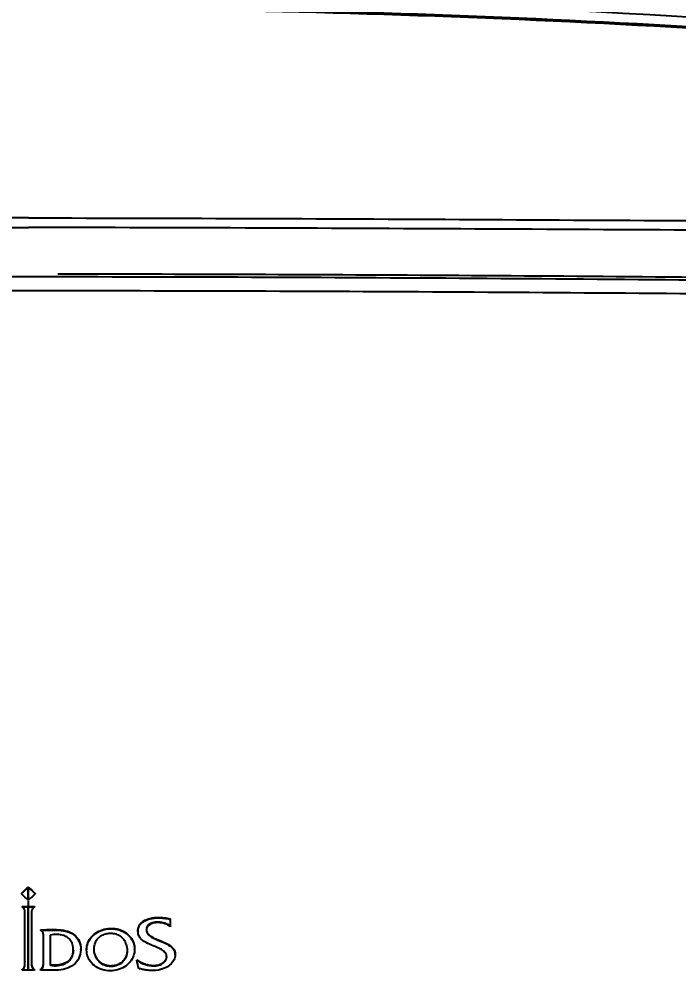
# Model space of a CAD drawing. Header units: millimetres. Extents: x 28 to 2974, y 8 to 3716.
# Drawn here: x 1188 to 1285, y 1238.7 to 1381.2 of the extents above; entities that cross this region are included whole.
import ezdxf

# ---------------------------------------------------------------- set-up
doc = ezdxf.new("R2010")
doc.units = ezdxf.units.MM
doc.layers.get('Defpoints').update_dxf_attribs({"linetype": 'CONTINUOUS'})
doc.layers.add('1LINE', color=7, linetype='CONTINUOUS')
doc.styles.add('Annotative', font='malgun.ttf')
doc.dimstyles.new('WOO', dxfattribs={"dimtxt": 20, "dimasz": 2, "dimexe": 1.25, "dimexo": 0.3, "dimgap": 1, "dimtad": 1, "dimdec": 1, "dimzin": 1, "dimdsep": 46, "dimtxsty": 'Annotative', "dimcen": 0, "dimclrd": 1, "dimclre": 1, "dimclrt": 2, "dimadec": 0, "dimazin": 0, "dimtfac": 1, "dimtdec": 1, "dimtofl": 0, "dimtmove": 0, "dimatfit": 3, "dimfxl": 0, "dimarcsym": 0})

# ---------------------------------------------------------------- blocks, each defined once
blk = doc.blocks.new('*D7')
at = {"layer": '1LINE', "color": 1, "lineweight": -2}
for p, q in [((989.17, 1143.86), (989.17, 1444.15)), ((1389.16, 1169.54), (1389.16, 1444.15)), ((991.17, 1442.9), (1387.16, 1442.9))]:
    blk.add_line(p, q, dxfattribs=at)
at = {"layer": '1LINE', "color": 1}
for points in [[(991.17, 1443.23), (991.17, 1442.56), (989.17, 1442.9)], [(1387.16, 1443.23), (1387.16, 1442.56), (1389.16, 1442.9)]]:
    blk.add_solid(points, dxfattribs=at)
at = {"layer": 'Defpoints', "color": 0}
for p in [(1389.16, 1442.9), (1389.16, 1169.24), (989.17, 1143.56)]:
    blk.add_point(p, dxfattribs=at)
at = {"layer": '1LINE', "color": 2, "insert": (1185.95, 1454.23), "char_height": 20, "attachment_point": 5, "style": 'Annotative'}
blk.add_mtext('400', dxfattribs=at)
blk = doc.blocks.new('*D9')
at = {"layer": '1LINE', "color": 1, "lineweight": -2}
for p, q in [((1189.67, 1384.41), (1485.11, 1384.41)), ((1483.86, 1382.41), (1483.86, 861.29)), ((1189.68, 859.29), (1485.11, 859.29))]:
    blk.add_line(p, q, dxfattribs=at)
at = {"layer": '1LINE', "color": 1}
for points in [[(1483.53, 1382.41), (1484.19, 1382.41), (1483.86, 1384.41)], [(1483.53, 861.29), (1484.19, 861.29), (1483.86, 859.29)]]:
    blk.add_solid(points, dxfattribs=at)
at = {"layer": 'Defpoints', "color": 0}
for p in [(1189.37, 1384.41), (1189.38, 859.29), (1483.86, 859.29)]:
    blk.add_point(p, dxfattribs=at)
at = {"layer": '1LINE', "color": 2, "insert": (1472.53, 1121.85), "char_height": 20, "attachment_point": 5, "rotation": 90, "style": 'Annotative'}
blk.add_mtext('525', dxfattribs=at)
blk = doc.blocks.new('*D14')
at = {"layer": '1LINE', "color": 1, "lineweight": -2}
for p, q in [((919.94, 1293.15), (919.94, 1507.21)), ((1389.18, 1168.86), (1389.18, 1507.21)), ((921.94, 1505.96), (1387.18, 1505.96))]:
    blk.add_line(p, q, dxfattribs=at)
at = {"layer": '1LINE', "color": 1}
for points in [[(921.94, 1506.29), (921.94, 1505.63), (919.94, 1505.96)], [(1387.18, 1506.29), (1387.18, 1505.63), (1389.18, 1505.96)]]:
    blk.add_solid(points, dxfattribs=at)
at = {"layer": 'Defpoints', "color": 0}
for p in [(1389.18, 1505.96), (919.94, 1292.85), (1389.18, 1168.56)]:
    blk.add_point(p, dxfattribs=at)
at = {"layer": '1LINE', "color": 2, "insert": (1154.56, 1517.29), "char_height": 20, "attachment_point": 5, "style": 'Annotative'}
blk.add_mtext('469', dxfattribs=at)

msp = doc.modelspace()

# ---------------------------------------------------------------- linework, layer by layer
at = {"layer": '1LINE', "linetype": 'Continuous'}
for p, q in [((1188.34, 1252.66), (1188.34, 1252.59)), ((1189.35, 1253.53), (1189.35, 1253.6)), ((1190.37, 1252.66), (1190.37, 1252.59)), ((1189.35, 1251.72), (1189.35, 1251.65)), ((1188.44, 1250.73), (1188.44, 1250.66)), ((1188.44, 1250.71), (1188.44, 1250.64)), ((1189.35, 1250.66), (1189.35, 1250.73)), ((1189.35, 1250.73), (1189.35, 1250.66)), ((1190.27, 1250.73), (1190.27, 1250.66)), ((1210.26, 1248.91), (1210.26, 1248.84)), ((1191.17, 1247.32), (1191.17, 1247.25)), ((1191.17, 1247.3), (1191.17, 1247.23)), ((1193.52, 1247.33), (1193.52, 1247.26)), ((1201.56, 1247.51), (1201.56, 1247.45)), ((1197.94, 1244.41), (1197.94, 1244.34)), ((1205, 1244.43), (1205, 1244.5)), ((1188.86, 1242.7), (1188.86, 1242.63)), ((1205.32, 1242.88), (1205.32, 1242.82)), ((1188.44, 1241.47), (1188.44, 1241.4)), ((1188.44, 1241.45), (1188.44, 1241.38)), ((1189.35, 1241.38), (1189.35, 1241.45)), ((1190.27, 1241.47), (1190.27, 1241.4)), ((1191.17, 1241.47), (1191.17, 1241.4)), ((1191.17, 1241.44), (1191.17, 1241.37)), ((1201.51, 1241.98), (1201.51, 1241.91))]:
    msp.add_line(p, q, dxfattribs=at)
for points, degree in [([(1189.37, 1384.41), (1146.92, 1384.41), (1104.48, 1382.73), (1062.16, 1379.38)], 3), ([(1316.55, 1379.39), (1274.24, 1382.73), (1231.81, 1384.41), (1189.37, 1384.41)], 3), ([(1030.45, 1375.11), (1083.05, 1380.14), (1136.19, 1382.69), (1189.37, 1382.69)], 3), ([(1189.37, 1382.94), (1136.22, 1382.94), (1083.11, 1380.39), (1030.53, 1375.38)], 3), ([(1189.37, 1382.94), (1242.53, 1382.94), (1295.64, 1380.39), (1348.22, 1375.38)], 3), ([(1348.3, 1375.11), (1295.7, 1380.14), (1242.55, 1382.69), (1189.37, 1382.69)], 3), ([(1188.34, 1252.66), (1188.68, 1252.97), (1189.01, 1253.28), (1189.35, 1253.6)], 3), ([(1188.34, 1252.59), (1188.68, 1252.9), (1189.01, 1253.22), (1189.35, 1253.53)], 3), ([(1189.35, 1253.6), (1189.69, 1253.28), (1190.03, 1252.97), (1190.37, 1252.66)], 3), ([(1189.35, 1251.65), (1189.35, 1252.28), (1189.35, 1252.9), (1189.35, 1253.53)], 3), ([(1189.35, 1253.53), (1189.69, 1253.22), (1190.03, 1252.9), (1190.37, 1252.59)], 3), ([(1189.35, 1251.65), (1189.01, 1251.97), (1188.68, 1252.28), (1188.34, 1252.59)], 3), ([(1190.37, 1252.59), (1190.03, 1252.28), (1189.69, 1251.97), (1189.35, 1251.65)], 3), ([(1189.38, 1250.6), (1189.38, 1250.91), (1189.38, 1251.23), (1189.38, 1251.55)], 3), ([(1188.44, 1250.73), (1188.74, 1250.73), (1189.05, 1250.73), (1189.35, 1250.73)], 3), ([(1188.44, 1250.71), (1188.44, 1250.72), (1188.44, 1250.72), (1188.44, 1250.73)], 3), ([(1188.44, 1250.64), (1188.44, 1250.65), (1188.44, 1250.66), (1188.44, 1250.66)], 3), ([(1188.44, 1250.66), (1188.74, 1250.66), (1189.05, 1250.66), (1189.35, 1250.66)], 3), ([(1189.35, 1250.73), (1189.66, 1250.73), (1189.96, 1250.73), (1190.27, 1250.73)], 3), ([(1189.35, 1250.73), (1189.35, 1247.64), (1189.35, 1244.55), (1189.35, 1241.45)], 3), ([(1189.35, 1250.66), (1189.66, 1250.66), (1189.96, 1250.66), (1190.27, 1250.66)], 3), ([(1189.35, 1250.66), (1189.35, 1247.58), (1189.35, 1244.48), (1189.35, 1241.38)], 3), ([(1189.35, 1241.38), (1189.35, 1244.48), (1189.35, 1247.58), (1189.35, 1250.66)], 3), ([(1190.27, 1250.66), (1190.27, 1250.66), (1190.27, 1250.65), (1190.27, 1250.64)], 3), ([(1188.86, 1242.7), (1188.86, 1244.96), (1188.86, 1247.22), (1188.86, 1249.48)], 3), ([(1188.86, 1242.63), (1188.86, 1244.89), (1188.86, 1247.15), (1188.86, 1249.41)], 3), ([(1189.84, 1249.41), (1189.84, 1247.15), (1189.84, 1244.89), (1189.84, 1242.63)], 3), ([(1210.26, 1248.84), (1210.26, 1248.48), (1210.26, 1248.12), (1210.26, 1247.76)], 3), ([(1191.17, 1247.32), (1191.95, 1247.32), (1192.74, 1247.33), (1193.52, 1247.33)], 3), ([(1191.17, 1247.3), (1191.17, 1247.31), (1191.17, 1247.31), (1191.17, 1247.32)], 3), ([(1191.17, 1247.25), (1191.95, 1247.26), (1192.74, 1247.26), (1193.52, 1247.26)], 3), ([(1191.17, 1247.23), (1191.17, 1247.24), (1191.17, 1247.25), (1191.17, 1247.25)], 3), ([(1205.5, 1247.15), (1205.5, 1247.07)], 1), ([(1192.57, 1246.52), (1192.57, 1245.04), (1192.57, 1243.56), (1192.57, 1242.08)], 3), ([(1197.09, 1244.35), (1197.09, 1244.49)], 1), ([(1205.62, 1241.62), (1205.52, 1242.02), (1205.42, 1242.42), (1205.32, 1242.82)], 3), ([(1210.98, 1243.63), (1210.98, 1243.71)], 1), ([(1188.44, 1241.45), (1188.44, 1241.45), (1188.44, 1241.46), (1188.44, 1241.47)], 3), ([(1188.44, 1241.38), (1188.44, 1241.39), (1188.44, 1241.4), (1188.44, 1241.4)], 3), ([(1189.35, 1241.38), (1189.05, 1241.38), (1188.74, 1241.38), (1188.44, 1241.38)], 3), ([(1190.27, 1241.38), (1189.96, 1241.38), (1189.66, 1241.38), (1189.35, 1241.38)], 3), ([(1190.27, 1241.4), (1190.27, 1241.4), (1190.27, 1241.39), (1190.27, 1241.38)], 3), ([(1191.17, 1241.44), (1191.17, 1241.45), (1191.17, 1241.46), (1191.17, 1241.47)], 3), ([(1191.17, 1241.37), (1191.17, 1241.38), (1191.17, 1241.39), (1191.17, 1241.4)], 3), ([(1193.48, 1241.38), (1192.71, 1241.38), (1191.94, 1241.37), (1191.17, 1241.37)], 3)]:
    msp.add_open_spline(points, degree=degree, dxfattribs=at)
for points, knots in [([(1189.38, 860.85), (1185.57, 860.92), (1178.21, 861.05), (1167.61, 862.17), (1155.89, 864.13), (1142.3, 867.53), (1126.51, 873.18), (1108.61, 881.89), (1093.85, 891.93), (1082.25, 901.85), (1071.92, 911.64), (1056.23, 928.68), (1040.99, 949.67), (1028.49, 971.26), (1019.93, 988.55), (1012.78, 1005.69), (1007.67, 1020.25), (1004.2, 1031.47), (1001.74, 1040.26), (999.44, 1049.41), (995.43, 1067.75), (992.78, 1086.55), (991.3, 1105.12), (990.57, 1117.55), (990.11, 1133.17), (990.12, 1151.94), (990.56, 1171.33), (991.2, 1190.02), (992.27, 1214.92), (994.2, 1245.4), (997.33, 1276.16), (1000.71, 1300.58), (1003.7, 1318.97), (1006.53, 1334.18), (1008.82, 1345.63), (1009.95, 1350.97), (1010.45, 1353.35)], [0, 0, 0, 0, 0.018946, 0.036614, 0.053001, 0.078065, 0.106249, 0.136388, 0.176904, 0.194704, 0.212376, 0.247738, 0.30991, 0.340983, 0.371843, 0.405858, 0.433404, 0.448643, 0.464291, 0.478876, 0.49559, 0.55773, 0.57326, 0.588809, 0.62002, 0.651428, 0.682817, 0.717371, 0.745505, 0.808517, 0.872207, 0.904588, 0.937476, 0.970643, 0.986922, 1, 1, 1, 1]), ([(1189.38, 860.85), (1201.84, 860.82), (1214.13, 862.22), (1232.22, 866.45), (1238.24, 868.24), (1249.97, 872.46), (1255.67, 874.89), (1266.72, 880.4), (1272.06, 883.48), (1282.38, 890.33), (1287.38, 894.13), (1296.89, 902.19), (1301.4, 906.42), (1310.1, 915.21), (1314.29, 919.79), (1326.33, 933.96), (1333.7, 944.05), (1347.02, 965.23), (1352.88, 976.15), (1363.2, 998.55), (1367.66, 1010.04), (1373.41, 1027.63), (1375.17, 1033.55), (1378.39, 1045.53), (1379.85, 1051.7), (1383.63, 1070.06), (1385.4, 1082.35), (1387.15, 1100.84), (1387.59, 1107), (1388.23, 1119.39), (1388.42, 1125.59), (1388.74, 1144.28), (1388.55, 1156.83), (1387.87, 1181.69), (1387.41, 1194.07), (1385.64, 1231.21), (1383.77, 1255.8), (1379.25, 1292.48), (1377.44, 1304.69), (1373.22, 1329.23), (1370.85, 1341.43), (1368.3, 1353.35)], [0, 0, 0, 0, 0.0625, 0.0625, 0.09375, 0.09375, 0.125, 0.125, 0.15625, 0.15625, 0.1875, 0.1875, 0.21875, 0.21875, 0.25, 0.25, 0.3125, 0.3125, 0.375, 0.375, 0.4375, 0.4375, 0.46875, 0.46875, 0.5, 0.5, 0.5625, 0.5625, 0.59375, 0.59375, 0.625, 0.625, 0.6875, 0.6875, 0.75, 0.75, 0.875, 0.875, 0.9375, 0.9375, 1, 1, 1, 1]), ([(1189.37, 1351.97), (1166.72, 1351.94), (1144.12, 1351.85), (1099.34, 1351.61), (1077.24, 1351.47), (1055.61, 1351.52)], [0, 0, 0, 0, 0.5, 0.5, 1, 1, 1, 1]), ([(1189.37, 1351.97), (1212.03, 1351.94), (1234.63, 1351.85), (1279.41, 1351.61), (1301.51, 1351.47), (1323.14, 1351.52)], [0, 0, 0, 0, 0.5, 0.5, 1, 1, 1, 1]), ([(1055.28, 1350.12), (1076.96, 1350.07), (1099.1, 1350.21), (1144, 1350.44), (1166.66, 1350.53), (1189.37, 1350.56)], [0, 0, 0, 0, 0.5, 0.5, 1, 1, 1, 1]), ([(1323.47, 1350.12), (1301.79, 1350.07), (1279.64, 1350.21), (1234.75, 1350.44), (1212.09, 1350.53), (1189.37, 1350.56)], [0, 0, 0, 0, 0.5, 0.5, 1, 1, 1, 1]), ([(1059.93, 1342.6), (1080.91, 1342.76), (1102.23, 1342.97), (1145.56, 1343.25), (1167.44, 1343.34), (1189.38, 1343.34)], [0, 0, 0, 0, 0.5, 0.5, 1, 1, 1, 1]), ([(1189.38, 1343.34), (1211.31, 1343.34), (1233.19, 1343.25), (1276.52, 1342.97), (1297.84, 1342.76), (1318.82, 1342.6)], [0, 0, 0, 0, 0.5, 0.5, 1, 1, 1, 1]), ([(1315.9, 1343.01), (1295.77, 1343.15), (1275.34, 1343.35), (1234.44, 1343.6), (1214.1, 1343.69), (1193.71, 1343.7)], [0, 0, 0, 0, 0.50739, 0.50739, 1, 1, 1, 1]), ([(1189.38, 1341.24), (1167.4, 1341.24), (1145.49, 1341.16), (1102.09, 1340.91), (1080.74, 1340.71), (1059.72, 1340.57)], [0, 0, 0, 0, 0.5, 0.5, 1, 1, 1, 1]), ([(1319.03, 1340.57), (1298.01, 1340.71), (1276.66, 1340.91), (1233.26, 1341.16), (1211.35, 1341.24), (1189.38, 1341.24)], [0, 0, 0, 0, 0.5, 0.5, 1, 1, 1, 1]), ([(1059.72, 1340.57), (1058.73, 1338.64), (1056.5, 1334.29), (1051.76, 1324.97), (1043.17, 1307.57), (1031.94, 1281.98), (1020.44, 1249.9), (1011.16, 1216.38), (1004.26, 1181.24), (999.22, 1144.95), (997.95, 1113.82), (999.89, 1088.94), (1002.25, 1070.34), (1005.74, 1051.81), (1010.4, 1033.42), (1015.99, 1015.33), (1024.95, 991.52), (1038.75, 963.14), (1056.42, 936.87), (1070.57, 920.2), (1079.29, 911.08), (1088.33, 902.25), (1100.43, 892.08), (1116.4, 881.87), (1130.69, 875.12), (1142.59, 870.74), (1152.74, 867.68), (1164.09, 865.13), (1176.67, 863.29), (1185.13, 862.93), (1189.38, 862.75)], [0, 0, 0, 0, 0.012507, 0.028169, 0.059983, 0.123214, 0.185248, 0.247141, 0.309619, 0.372607, 0.435239, 0.466362, 0.497482, 0.528744, 0.560227, 0.591849, 0.622902, 0.686811, 0.748464, 0.7798, 0.795457, 0.811186, 0.842678, 0.873857, 0.905195, 0.921072, 0.936872, 0.957903, 0.978899, 1, 1, 1, 1]), ([(1319.03, 1340.57), (1321.48, 1335.79), (1323.93, 1331.01), (1328.9, 1321.11), (1331.36, 1316.11), (1338.51, 1300.95), (1343.01, 1290.61), (1351.21, 1269.74), (1354.96, 1259.16), (1361.78, 1237.49), (1364.81, 1226.38), (1370.12, 1203.61), (1372.4, 1191.9), (1376.33, 1168.02), (1377.99, 1155.88), (1380.11, 1131.26), (1380.55, 1118.88), (1379.77, 1100.33), (1379.26, 1094.15), (1377.97, 1081.81), (1377.17, 1075.64), (1375.19, 1063.34), (1374.02, 1057.19), (1371.27, 1044.91), (1369.7, 1038.78), (1364.56, 1020.56), (1360.48, 1008.7), (1350.9, 985.57), (1345.42, 974.3), (1335.96, 957.9), (1332.59, 952.5), (1325.52, 942.02), (1321.8, 936.94), (1314.02, 927.07), (1309.94, 922.29), (1301.42, 913.04), (1297.01, 908.57), (1287.74, 899.99), (1282.86, 895.91), (1272.73, 888.5), (1267.46, 885.15), (1256.51, 879.11), (1250.83, 876.43), (1239.07, 871.71), (1232.99, 869.68), (1220.78, 866.42), (1214.6, 865.16), (1202.1, 863.39), (1195.82, 862.88), (1189.38, 862.75)], [0, 0, 0, 0, 0.03125, 0.03125, 0.0625, 0.0625, 0.125, 0.125, 0.1875, 0.1875, 0.25, 0.25, 0.3125, 0.3125, 0.375, 0.375, 0.4375, 0.4375, 0.46875, 0.46875, 0.5, 0.5, 0.53125, 0.53125, 0.5625, 0.5625, 0.625, 0.625, 0.6875, 0.6875, 0.71875, 0.71875, 0.75, 0.75, 0.78125, 0.78125, 0.8125, 0.8125, 0.84375, 0.84375, 0.875, 0.875, 0.90625, 0.90625, 0.9375, 0.9375, 0.96875, 0.96875, 1, 1, 1, 1]), ([(1001.82, 1319.85), (999.5, 1304.3), (997.52, 1288.61), (993.47, 1249.02), (991.81, 1224.99), (990.2, 1188.67), (989.76, 1176.54), (989.17, 1152.22), (989.04, 1140.02), (989.57, 1115.59), (990.23, 1103.35), (992.74, 1078.82), (994.58, 1066.59), (1002.17, 1030.28), (1009.99, 1006.56), (1025.73, 973.15), (1031.66, 962.34), (1045.06, 941.45), (1052.41, 931.54), (1064.44, 917.57), (1068.61, 913.06), (1077.31, 904.35), (1081.82, 900.13), (1096.12, 888.16), (1106.57, 881.29), (1128.93, 870.34), (1140.76, 866.18), (1164.72, 860.68), (1176.93, 859.28), (1189.38, 859.29)], [0, 0, 0, 0, 0.086832, 0.086832, 0.217285, 0.217285, 0.282511, 0.282511, 0.347737, 0.347737, 0.412963, 0.412963, 0.47819, 0.47819, 0.608642, 0.608642, 0.673869, 0.673869, 0.739095, 0.739095, 0.771708, 0.771708, 0.804321, 0.804321, 0.869547, 0.869547, 0.934774, 0.934774, 1, 1, 1, 1]), ([(1189.38, 859.29), (1201.89, 859.28), (1214.38, 860.71), (1238.73, 866.4), (1250.37, 870.56), (1272.54, 881.52), (1283.1, 888.49), (1297.43, 900.58), (1301.95, 904.82), (1310.64, 913.59), (1314.8, 918.12), (1326.79, 932.12), (1334.09, 942.02), (1347.39, 962.87), (1353.41, 973.89), (1363.95, 996.44), (1368.44, 1007.9), (1376.08, 1031.14), (1379.24, 1042.91), (1384.2, 1066.78), (1386.02, 1078.87), (1388.52, 1103.31), (1389.18, 1115.67), (1389.71, 1140.27), (1389.58, 1152.49), (1388.98, 1176.82), (1388.55, 1188.93), (1386.94, 1225.13), (1385.28, 1249.05), (1381.27, 1288.23), (1379.34, 1303.62), (1377.07, 1318.91)], [0, 0, 0, 0, 0.065332, 0.065332, 0.130664, 0.130664, 0.195996, 0.195996, 0.228661, 0.228661, 0.261327, 0.261327, 0.326659, 0.326659, 0.391991, 0.391991, 0.457323, 0.457323, 0.522655, 0.522655, 0.587987, 0.587987, 0.653318, 0.653318, 0.71865, 0.71865, 0.783982, 0.783982, 0.914646, 0.914646, 1, 1, 1, 1]), ([(1189.35, 1253.6), (1189.35, 1253.33), (1189.35, 1253.06), (1189.35, 1252.43), (1189.35, 1252.08), (1189.35, 1251.72)], [0, 0, 0, 0, 0.430301, 0.430301, 1, 1, 1, 1]), ([(1189.35, 1253.53), (1189.35, 1253.26), (1189.35, 1252.99), (1189.35, 1252.36), (1189.35, 1252.01), (1189.35, 1251.65)], [0, 0, 0, 0, 0.433746, 0.433746, 1, 1, 1, 1]), ([(1188.86, 1249.41), (1188.86, 1249.58), (1188.87, 1249.76), (1188.85, 1250.05), (1188.83, 1250.16), (1188.77, 1250.34), (1188.74, 1250.4), (1188.66, 1250.5), (1188.62, 1250.54), (1188.53, 1250.6), (1188.48, 1250.62), (1188.44, 1250.64)], [0, 0, 0, 0, 0.382611, 0.382611, 0.631247, 0.631247, 0.778446, 0.778446, 0.901443, 0.901443, 1, 1, 1, 1]), ([(1190.27, 1250.64), (1190.21, 1250.62), (1190.16, 1250.59), (1190.06, 1250.52), (1190.02, 1250.47), (1189.95, 1250.35), (1189.91, 1250.27), (1189.86, 1250.06), (1189.85, 1249.93), (1189.84, 1249.67), (1189.84, 1249.54), (1189.84, 1249.41)], [0, 0, 0, 0, 0.122389, 0.122389, 0.244539, 0.244539, 0.429473, 0.429473, 0.712111, 0.712111, 1, 1, 1, 1]), ([(1205.32, 1242.82), (1205.71, 1242.54), (1206.15, 1242.33), (1207, 1242.07), (1207.41, 1242), (1208.07, 1242), (1208.33, 1242.03), (1208.83, 1242.19), (1209.07, 1242.3), (1209.38, 1242.54), (1209.48, 1242.64), (1209.63, 1242.86), (1209.68, 1242.99), (1209.73, 1243.23), (1209.73, 1243.34), (1209.7, 1243.57), (1209.66, 1243.69), (1209.54, 1243.9), (1209.46, 1244), (1209.21, 1244.25), (1209, 1244.38), (1208.54, 1244.62), (1208.28, 1244.73), (1207.66, 1244.98), (1207.3, 1245.12), (1206.6, 1245.46), (1206.25, 1245.66), (1205.84, 1246.08), (1205.72, 1246.24), (1205.56, 1246.6), (1205.52, 1246.79), (1205.49, 1247.18), (1205.51, 1247.38), (1205.61, 1247.73), (1205.69, 1247.89), (1205.9, 1248.18), (1206.03, 1248.31), (1206.39, 1248.58), (1206.65, 1248.7), (1207.35, 1248.95), (1207.82, 1249.03), (1208.35, 1249.05), (1208.41, 1249.06), (1208.5, 1249.06), (1208.53, 1249.06), (1208.62, 1249.06), (1208.69, 1249.06), (1208.81, 1249.05), (1208.87, 1249.05), (1209.05, 1249.04), (1209.18, 1249.03), (1209.63, 1248.98), (1209.95, 1248.93), (1210.26, 1248.84)], [0, 0, 0, 0, 0.084804, 0.084804, 0.1548, 0.1548, 0.199847, 0.199847, 0.245117, 0.245117, 0.269096, 0.269096, 0.293383, 0.293383, 0.314355, 0.314355, 0.336875, 0.336875, 0.358702, 0.358702, 0.400893, 0.400893, 0.449686, 0.449686, 0.517541, 0.517541, 0.586696, 0.586696, 0.62249, 0.62249, 0.658362, 0.658362, 0.694094, 0.694094, 0.725827, 0.725827, 0.757423, 0.757423, 0.805809, 0.805809, 0.885961, 0.885961, 0.896464, 0.896464, 0.901715, 0.901715, 0.912218, 0.912218, 0.922721, 0.922721, 0.94374, 0.94374, 1, 1, 1, 1]), ([(1205.5, 1247.13), (1205.5, 1247.3), (1205.51, 1247.47), (1205.61, 1247.8), (1205.69, 1247.96), (1205.9, 1248.25), (1206.03, 1248.37), (1206.39, 1248.65), (1206.65, 1248.77), (1207.35, 1249.02), (1207.82, 1249.1), (1208.35, 1249.12), (1208.41, 1249.12), (1208.5, 1249.13), (1208.53, 1249.13), (1208.62, 1249.13), (1208.69, 1249.13), (1208.81, 1249.12), (1208.87, 1249.12), (1209.05, 1249.11), (1209.18, 1249.1), (1209.63, 1249.05), (1209.95, 1248.99), (1210.26, 1248.91)], [0, 0, 0, 0, 0.09281, 0.09281, 0.186918, 0.186918, 0.280616, 0.280616, 0.424112, 0.424112, 0.661807, 0.661807, 0.692957, 0.692957, 0.708528, 0.708528, 0.739675, 0.739675, 0.770822, 0.770822, 0.833157, 0.833157, 1, 1, 1, 1]), ([(1210.26, 1247.83), (1209.78, 1248.22), (1209.16, 1248.41), (1208.21, 1248.45), (1207.89, 1248.42), (1207.29, 1248.22), (1207.01, 1248.05), (1206.71, 1247.52), (1206.72, 1247.19), (1206.98, 1246.66), (1207.24, 1246.46), (1208.02, 1245.99), (1208.61, 1245.79), (1209.74, 1245.3), (1210.32, 1245.03), (1210.88, 1244.3), (1210.97, 1243.99), (1210.97, 1243.68)], [0, 0, 0, 0, 0.180498, 0.180498, 0.270748, 0.270748, 0.360997, 0.360997, 0.451246, 0.451246, 0.541495, 0.541495, 0.721994, 0.721994, 0.902492, 0.902492, 1, 1, 1, 1]), ([(1210.26, 1247.76), (1209.78, 1248.15), (1209.16, 1248.34), (1208.21, 1248.38), (1207.9, 1248.35), (1207.3, 1248.15), (1207.01, 1247.98), (1206.71, 1247.46), (1206.71, 1247.13), (1206.98, 1246.6), (1207.23, 1246.4), (1208.02, 1245.92), (1208.61, 1245.72), (1209.74, 1245.23), (1210.31, 1244.96), (1211.05, 1244.02), (1211.04, 1243.36), (1210.49, 1242.32), (1209.99, 1241.91), (1208.85, 1241.4), (1208.22, 1241.31), (1207.6, 1241.32)], [0, 0, 0, 0, 0.125, 0.125, 0.1875, 0.1875, 0.25, 0.25, 0.3125, 0.3125, 0.375, 0.375, 0.5, 0.5, 0.625, 0.625, 0.75, 0.75, 0.875, 0.875, 1, 1, 1, 1]), ([(1191.59, 1246.03), (1191.59, 1246.19), (1191.6, 1246.35), (1191.58, 1246.66), (1191.56, 1246.82), (1191.46, 1247.02), (1191.43, 1247.06), (1191.35, 1247.14), (1191.3, 1247.18), (1191.22, 1247.21), (1191.19, 1247.22), (1191.17, 1247.23)], [0, 0, 0, 0, 0.347472, 0.347472, 0.702826, 0.702826, 0.822347, 0.822347, 0.943259, 0.943259, 1, 1, 1, 1]), ([(1193.52, 1247.26), (1194.42, 1247.26), (1195.34, 1247.08), (1196.75, 1246.03), (1197.1, 1245.18), (1197.07, 1243.52), (1196.69, 1242.68), (1195.29, 1241.6), (1194.38, 1241.38), (1193.48, 1241.38)], [0, 0, 0, 0, 0.25, 0.25, 0.5, 0.5, 0.75, 0.75, 1, 1, 1, 1]), ([(1193.52, 1247.33), (1194.42, 1247.33), (1195.34, 1247.15), (1196.74, 1246.11), (1197.08, 1245.28), (1197.09, 1244.47)], [0, 0, 0, 0, 0.505063, 0.505063, 1, 1, 1, 1]), ([(1201.46, 1241.27), (1201.03, 1241.26), (1200.6, 1241.33), (1199.79, 1241.59), (1199.41, 1241.78), (1198.78, 1242.27), (1198.53, 1242.56), (1198.17, 1243.18), (1198.05, 1243.5), (1197.93, 1244.16), (1197.93, 1244.52), (1198.06, 1245.19), (1198.18, 1245.51), (1198.54, 1246.09), (1198.77, 1246.36), (1199.31, 1246.82), (1199.64, 1247.02), (1200.34, 1247.3), (1200.73, 1247.39), (1201.26, 1247.44), (1201.41, 1247.45), (1201.56, 1247.45)], [0, 0, 0, 0, 0.118383, 0.118383, 0.237277, 0.237277, 0.346127, 0.346127, 0.445729, 0.445729, 0.547998, 0.547998, 0.648364, 0.648364, 0.747525, 0.747525, 0.852141, 0.852141, 0.960021, 0.960021, 1, 1, 1, 1]), ([(1197.94, 1244.4), (1197.94, 1244.58), (1197.96, 1244.75), (1198.06, 1245.25), (1198.18, 1245.58), (1198.54, 1246.16), (1198.77, 1246.43), (1199.31, 1246.89), (1199.64, 1247.08), (1200.34, 1247.37), (1200.73, 1247.46), (1201.26, 1247.51), (1201.41, 1247.52), (1201.56, 1247.51)], [0, 0, 0, 0, 0.103144, 0.103144, 0.302288, 0.302288, 0.499041, 0.499041, 0.706621, 0.706621, 0.920675, 0.920675, 1, 1, 1, 1]), ([(1201.56, 1247.45), (1201.96, 1247.45), (1202.37, 1247.39), (1203.14, 1247.16), (1203.51, 1246.97), (1204.11, 1246.52), (1204.36, 1246.24), (1204.74, 1245.65), (1204.87, 1245.33), (1205.01, 1244.67), (1205.02, 1244.32), (1204.91, 1243.65), (1204.8, 1243.32), (1204.47, 1242.72), (1204.24, 1242.43), (1203.7, 1241.95), (1203.38, 1241.75), (1202.69, 1241.45), (1202.32, 1241.35), (1201.78, 1241.28), (1201.62, 1241.27), (1201.46, 1241.27)], [0, 0, 0, 0, 0.113584, 0.113584, 0.227748, 0.227748, 0.334065, 0.334065, 0.436575, 0.436575, 0.538426, 0.538426, 0.639662, 0.639662, 0.743482, 0.743482, 0.848255, 0.848255, 0.955944, 0.955944, 1, 1, 1, 1]), ([(1201.56, 1247.51), (1201.96, 1247.52), (1202.37, 1247.46), (1203.14, 1247.23), (1203.51, 1247.04), (1204.11, 1246.59), (1204.36, 1246.31), (1204.74, 1245.72), (1204.87, 1245.4), (1204.98, 1244.88), (1205, 1244.69), (1205, 1244.5)], [0, 0, 0, 0, 0.230308, 0.230308, 0.461791, 0.461791, 0.677365, 0.677365, 0.885219, 0.885219, 1, 1, 1, 1]), ([(1191.59, 1242.81), (1191.59, 1243.26), (1191.59, 1243.71), (1191.59, 1244.78), (1191.59, 1245.41), (1191.59, 1246.03)], [0, 0, 0, 0, 0.417284, 0.417284, 1, 1, 1, 1]), ([(1192.57, 1242.08), (1192.96, 1242.01), (1193.38, 1242), (1194.1, 1242.09), (1194.43, 1242.18), (1194.95, 1242.41), (1195.17, 1242.55), (1195.52, 1242.88), (1195.67, 1243.08), (1195.87, 1243.49), (1195.93, 1243.71), (1196.01, 1244.27), (1195.99, 1244.64), (1195.86, 1245.22), (1195.77, 1245.44), (1195.52, 1245.84), (1195.35, 1246.03), (1194.97, 1246.29), (1194.78, 1246.38), (1194.26, 1246.56), (1193.92, 1246.6), (1193.25, 1246.62), (1192.9, 1246.59), (1192.57, 1246.52)], [0, 0, 0, 0, 0.123966, 0.123966, 0.225839, 0.225839, 0.303185, 0.303185, 0.381069, 0.381069, 0.452254, 0.452254, 0.570793, 0.570793, 0.647806, 0.647806, 0.725862, 0.725862, 0.792437, 0.792437, 0.894978, 0.894978, 1, 1, 1, 1]), ([(1201.51, 1241.91), (1201.25, 1241.91), (1200.99, 1241.95), (1200.51, 1242.1), (1200.28, 1242.22), (1199.89, 1242.51), (1199.71, 1242.68), (1199.4, 1243.1), (1199.27, 1243.34), (1199.09, 1243.89), (1199.04, 1244.19), (1199.05, 1244.81), (1199.11, 1245.13), (1199.33, 1245.65), (1199.47, 1245.87), (1199.8, 1246.23), (1200.01, 1246.39), (1200.46, 1246.62), (1200.7, 1246.7), (1201.12, 1246.78), (1201.3, 1246.8), (1201.49, 1246.8)], [0, 0, 0, 0, 0.095379, 0.095379, 0.190988, 0.190988, 0.285528, 0.285528, 0.394154, 0.394154, 0.515902, 0.515902, 0.644496, 0.644496, 0.741525, 0.741525, 0.839054, 0.839054, 0.931534, 0.931534, 1, 1, 1, 1]), ([(1201.49, 1246.8), (1201.74, 1246.8), (1202, 1246.77), (1202.47, 1246.62), (1202.7, 1246.51), (1203.09, 1246.22), (1203.26, 1246.05), (1203.55, 1245.66), (1203.67, 1245.42), (1203.85, 1244.89), (1203.9, 1244.59), (1203.91, 1243.95), (1203.85, 1243.61), (1203.63, 1243.07), (1203.5, 1242.86), (1203.17, 1242.49), (1202.97, 1242.33), (1202.53, 1242.1), (1202.3, 1242.01), (1201.88, 1241.93), (1201.69, 1241.91), (1201.51, 1241.91)], [0, 0, 0, 0, 0.095173, 0.095173, 0.190841, 0.190841, 0.282273, 0.282273, 0.38609, 0.38609, 0.507841, 0.507841, 0.645582, 0.645582, 0.741948, 0.741948, 0.838822, 0.838822, 0.930568, 0.930568, 1, 1, 1, 1]), ([(1195.99, 1244.36), (1195.99, 1244.18), (1195.97, 1243.99), (1195.88, 1243.6), (1195.8, 1243.38), (1195.55, 1242.98), (1195.39, 1242.81), (1195.02, 1242.52), (1194.81, 1242.41), (1194.28, 1242.2), (1193.92, 1242.13), (1193.24, 1242.08), (1192.9, 1242.09), (1192.57, 1242.15)], [0, 0, 0, 0, 0.121908, 0.121908, 0.274038, 0.274038, 0.426948, 0.426948, 0.57192, 0.57192, 0.791414, 0.791414, 1, 1, 1, 1]), ([(1201.51, 1241.98), (1201.25, 1241.98), (1200.99, 1242.02), (1200.51, 1242.17), (1200.28, 1242.29), (1199.89, 1242.58), (1199.71, 1242.75), (1199.4, 1243.16), (1199.27, 1243.41), (1199.09, 1243.94), (1199.04, 1244.23), (1199.04, 1244.52)], [0, 0, 0, 0, 0.186856, 0.186856, 0.374164, 0.374164, 0.559378, 0.559378, 0.772187, 0.772187, 1, 1, 1, 1]), ([(1203.9, 1244.33), (1203.9, 1244), (1203.85, 1243.67), (1203.63, 1243.14), (1203.5, 1242.93), (1203.17, 1242.56), (1202.97, 1242.4), (1202.53, 1242.16), (1202.3, 1242.08), (1201.88, 1242), (1201.69, 1241.98), (1201.51, 1241.98)], [0, 0, 0, 0, 0.27343, 0.27343, 0.470983, 0.470983, 0.669579, 0.669579, 0.857661, 0.857661, 1, 1, 1, 1]), ([(1188.44, 1241.47), (1188.49, 1241.49), (1188.55, 1241.52), (1188.64, 1241.59), (1188.68, 1241.63), (1188.75, 1241.74), (1188.79, 1241.82), (1188.84, 1242.03), (1188.86, 1242.16), (1188.87, 1242.43), (1188.86, 1242.56), (1188.86, 1242.7)], [0, 0, 0, 0, 0.119399, 0.119399, 0.23864, 0.23864, 0.415985, 0.415985, 0.704968, 0.704968, 1, 1, 1, 1]), ([(1188.44, 1241.4), (1188.49, 1241.42), (1188.55, 1241.45), (1188.64, 1241.52), (1188.68, 1241.56), (1188.75, 1241.68), (1188.79, 1241.75), (1188.84, 1241.96), (1188.86, 1242.09), (1188.87, 1242.36), (1188.86, 1242.49), (1188.86, 1242.63)], [0, 0, 0, 0, 0.119399, 0.119399, 0.23864, 0.23864, 0.415985, 0.415985, 0.704968, 0.704968, 1, 1, 1, 1]), ([(1189.84, 1242.63), (1189.84, 1242.45), (1189.84, 1242.27), (1189.86, 1241.98), (1189.88, 1241.87), (1189.94, 1241.7), (1189.97, 1241.64), (1190.05, 1241.54), (1190.1, 1241.5), (1190.18, 1241.44), (1190.22, 1241.42), (1190.27, 1241.4)], [0, 0, 0, 0, 0.39021, 0.39021, 0.634028, 0.634028, 0.784268, 0.784268, 0.907828, 0.907828, 1, 1, 1, 1]), ([(1191.17, 1241.4), (1191.25, 1241.45), (1191.33, 1241.52), (1191.46, 1241.67), (1191.5, 1241.76), (1191.59, 1242.03), (1191.59, 1242.21), (1191.59, 1242.53), (1191.59, 1242.67), (1191.59, 1242.81)], [0, 0, 0, 0, 0.187153, 0.187153, 0.37611, 0.37611, 0.72267, 0.72267, 1, 1, 1, 1]), ([(1205.32, 1242.88), (1205.71, 1242.61), (1206.15, 1242.4), (1207, 1242.14), (1207.41, 1242.07), (1208.07, 1242.06), (1208.33, 1242.1), (1208.83, 1242.25), (1209.07, 1242.37), (1209.38, 1242.61), (1209.48, 1242.71), (1209.63, 1242.93), (1209.68, 1243.05), (1209.72, 1243.24), (1209.73, 1243.31), (1209.73, 1243.37)], [0, 0, 0, 0, 0.278033, 0.278033, 0.507522, 0.507522, 0.65521, 0.65521, 0.803629, 0.803629, 0.882245, 0.882245, 0.961871, 0.961871, 1, 1, 1, 1]), ([(1189.84, 1242.44), (1189.84, 1242.35), (1189.84, 1242.26), (1189.86, 1242.05), (1189.88, 1241.94), (1189.94, 1241.77), (1189.97, 1241.71), (1190.05, 1241.61), (1190.1, 1241.56), (1190.18, 1241.51), (1190.22, 1241.49), (1190.27, 1241.47)], [0, 0, 0, 0, 0.250045, 0.250045, 0.549906, 0.549906, 0.73468, 0.73468, 0.886641, 0.886641, 1, 1, 1, 1]), ([(1191.17, 1241.47), (1191.25, 1241.52), (1191.33, 1241.59), (1191.46, 1241.74), (1191.5, 1241.83), (1191.59, 1242.09), (1191.59, 1242.28), (1191.59, 1242.45)], [0, 0, 0, 0, 0.259932, 0.259932, 0.522368, 0.522368, 1, 1, 1, 1]), ([(1207.6, 1241.32), (1207.56, 1241.32), (1207.52, 1241.32), (1207.39, 1241.32), (1207.3, 1241.32), (1207.03, 1241.34), (1206.85, 1241.36), (1206.5, 1241.41), (1206.32, 1241.44), (1205.97, 1241.52), (1205.79, 1241.57), (1205.62, 1241.62)], [0, 0, 0, 0, 0.055686, 0.055686, 0.190403, 0.190403, 0.460195, 0.460195, 0.730058, 0.730058, 1, 1, 1, 1])]:
    msp.add_open_spline(points, degree=3, knots=knots, dxfattribs=at)

# ---------------------------------------------------------------- dimensions: what is measured, and where the dimension line sits
at = {"layer": '1LINE'}
dim = msp.add_linear_dim(base=(1389.18, 1505.96), p1=(919.94, 1292.85), p2=(1389.18, 1168.56), dimstyle='WOO', override={"dimdec": 0}, dxfattribs=at)
dim.commit()
dim.dimension.update_dxf_attribs({"geometry": '*D14', "text_midpoint": (1154.56, 1517.29)})
dim = msp.add_linear_dim(base=(1389.16, 1442.9), p1=(989.17, 1143.56), p2=(1389.16, 1169.24), text='400', dimstyle='WOO', override={"dimdec": 0}, dxfattribs=at)
dim.commit()
dim.dimension.update_dxf_attribs({"geometry": '*D7', "text_midpoint": (1185.95, 1442.9), "dimtype": 160})
dim = msp.add_linear_dim(base=(1483.86, 859.29), p1=(1189.37, 1384.41), p2=(1189.38, 859.29), angle=90, text='525', dimstyle='WOO', override={"dimdec": 0}, dxfattribs=at)
dim.commit()
dim.dimension.update_dxf_attribs({"geometry": '*D9', "text_midpoint": (1472.53, 1121.85)})

doc.saveas('drawing.dxf')
